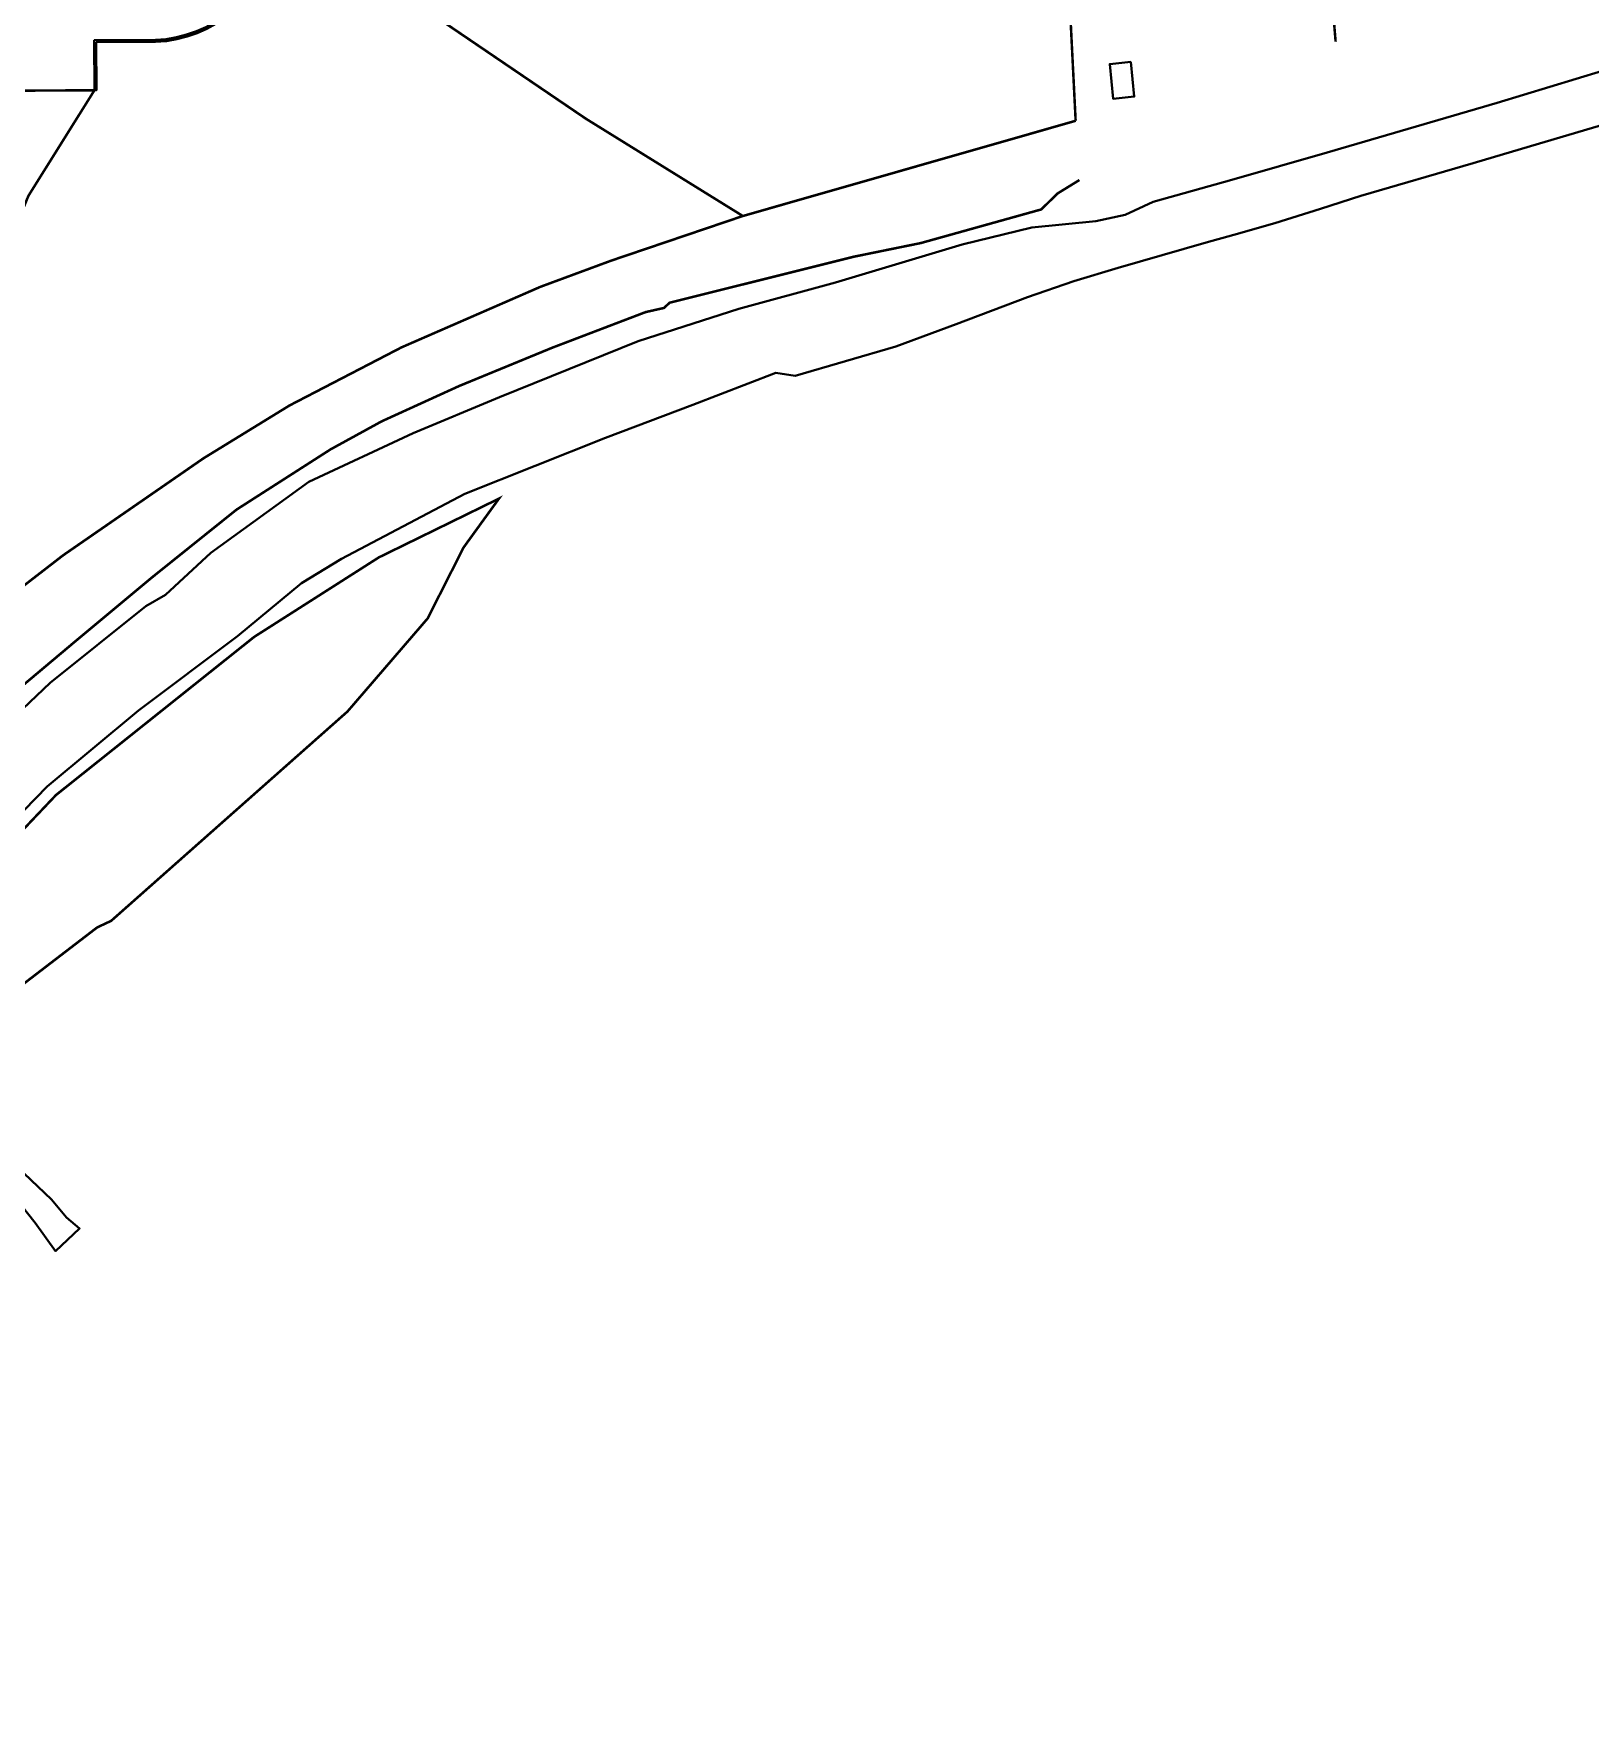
# Model space of a CAD drawing. Header units: metres. Extents: x 428 to 1115, y -4076 to 3914.
# Drawn here: x 733.2193 to 733.3528, y -361.303 to -361.1594 of the extents above; entities that cross this region are included whole.
import ezdxf

# ---------------------------------------------------------------- set-up
doc = ezdxf.new("R2010")
doc.units = ezdxf.units.M
doc.header["$MEASUREMENT"] = 0
doc.linetypes.add('DASHED', pattern=[0.75, 0.5, -0.25])
for name, color, linetype, lineweight in [('C-BLDG', 253, 'Continuous', 5), ('C-FENC-AIRF-SECU', 253, 'DASHED', 0), ('C-ROAD-LAND', 253, 'Continuous', 9)]:
    doc.layers.add(name, color=color, linetype=linetype, lineweight=lineweight)

msp = doc.modelspace()

# ---------------------------------------------------------------- linework, layer by layer
at = {"layer": 'C-BLDG', "lineweight": 40}
msp.add_lwpolyline([(733.2402749489745, -361.1487882926572), (733.2404463058091, -361.1488140409324), (733.2400474708746, -361.1514682543907, -0.3390089559696904), (733.2297352950308, -361.1601207021135), (733.2246523233815, -361.1601447795961), (733.224665945371, -361.1642658195901), (733.2244926676838, -361.1642663904909), (733.2244784724651, -361.1599723200757), (733.2297310239854, -361.1599474407244, 0.3387671080400087), (733.2398770183545, -361.1514364944283), (733.2402749489745, -361.1487882926572)], format="xyb", close=True, dxfattribs=at)
msp.add_lwpolyline([(733.3133978256709, -361.1618382695574), (733.311587099194, -361.1620161000151), (733.3118781968703, -361.1649909724924), (733.3136889261414, -361.1648131401721)], close=True, dxfattribs=at)
at = {"layer": 'C-FENC-AIRF-SECU', "lineweight": 40, "ltscale": 0.2, "const_width": 0.0002166, "flags": 128}
for points in [[(733.3270969465128, -361.113388727184), (733.3309703145395, -361.1600983634103)], [(733.3073285317266, -361.1455424975115), (733.3075945519129, -361.145533225264), (733.3086678622975, -361.166884897973)], [(733.2666460152004, -361.1667007512856), (733.2402749489745, -361.1487882926572)], [(733.2176062979023, -361.1763283952582), (733.2188282534232, -361.1733250466618), (733.2244925643072, -361.1642663914222), (733.2176865671981, -361.1642986300844)], [(733.2666460152004, -361.1667007512856), (733.2801181233706, -361.1750524656359)], [(733.2801101028207, -361.1750547594834), (733.3086754402366, -361.166881866518)], [(733.1729347605477, -361.2734840230528), (733.1812861780389, -361.2608386024344), (733.1906092508915, -361.2437247715402), (733.194217470217, -361.2383255118016), (733.1999519718563, -361.2318358754251), (733.2045875384692, -361.2272833778966), (733.2093882870149, -361.2229063508544), (733.2143400704706, -361.2186996021751), (733.2226299673537, -361.2117308077845), (733.2294673230252, -361.2060319052521), (733.236682282736, -361.2002450774867), (733.2447466500788, -361.1950763638574), (733.2491466311957, -361.1926633089293), (733.2557883709422, -361.1896345166001), (733.2637687858413, -361.1863520916063), (733.2717811835217, -361.1832956222329), (733.2733531356542, -361.1829404400173), (733.2738358522518, -361.1824941176433), (733.289632850069, -361.1785461918894), (733.2953859693125, -361.1773727338273), (733.3057161937221, -361.1744879230368), (733.307117351306, -361.1731186814118), (733.308993233343, -361.1719647680852)], [(733.1458248605239, -361.3029095816869), (733.1844000906901, -361.2442358366657), (733.1699982566979, -361.244131992336), (733.1699488439815, -361.2282043208811), (733.17311528602, -361.2278052426386), (733.1853195831397, -361.2281645757589), (733.1855303328239, -361.2295067755017), (733.1950377041693, -361.2219511826966), (733.2025977463682, -361.2174175071973), (733.2076914580291, -361.2146234482039), (733.2128291770103, -361.2111064454052), (733.2196819504941, -361.2058056581277), (733.2218004618524, -361.2041669373843), (733.2338523873813, -361.1958388255421), (733.2412343965597, -361.1913050941635), (733.2508445151368, -361.1863191330317), (733.2627557830173, -361.181126339126), (733.2688491481576, -361.1788726223144), (733.2801181233706, -361.1750524656359)]]:
    msp.add_lwpolyline(points, dxfattribs=at)
msp.add_lwpolyline([(733.259196215983, -361.1992996239546), (733.2488940595404, -361.2043407976139), (733.2381964935673, -361.2111639843765), (733.221199062861, -361.2247281100113), (733.2057247704114, -361.2410425951216), (733.1936803925536, -361.2571868502978), (733.1972575902226, -361.2577136789891), (733.2031933488078, -361.253550287101), (733.2125919244471, -361.246947441015), (733.2148122617263, -361.2444976267848), (733.2156548432292, -361.2430473144609), (733.2247296669273, -361.2360883892957), (733.2259272634736, -361.2355256422866), (733.246200415281, -361.2175652112323), (733.2530723579448, -361.2095870373282), (733.2561668061869, -361.2034820297245), (733.259196215983, -361.1992996239546)], close=True, dxfattribs=at)
at = {"layer": 'C-ROAD-LAND', "lineweight": 40}
for p, q in [((733.3448315749164, -361.1653390822444), (733.3602293685296, -361.1606443792093)), ((733.3302545686937, -361.1696018294874), (733.3448315749164, -361.1653390822444)), ((733.3220797539442, -361.171955092575), (733.3302545686937, -361.1696018294874)), ((733.3153079314842, -361.1738259259123), (733.3220797539442, -361.171955092575)), ((733.3103909990502, -361.1755093045044), (733.3129195421686, -361.1749497025717)), ((733.3129195421686, -361.1749497025717), (733.3153079314842, -361.1738259259123)), ((733.2989308761652, -361.1775108359266), (733.3049061530955, -361.1760250336933)), ((733.3049061530955, -361.1760250336933), (733.3103909990502, -361.1755093045044)), ((733.3103909990502, -361.1755093045044), (733.3103909990502, -361.1755093045044)), ((733.2880593060736, -361.1807659768942), (733.2989308761652, -361.1775108359266)), ((733.2797712448272, -361.1830066803354), (733.2880593060736, -361.1807659768942)), ((733.2711347576451, -361.1857853175584), (733.2797712448272, -361.1830066803354)), ((733.2592288108762, -361.1906042450551), (733.2711347576451, -361.1857853175584)), ((733.251834414409, -361.1936803867552), (733.2592288108762, -361.1906042450551)), ((733.2428987710491, -361.1978611915815), (733.251834414409, -361.1936803867552)), ((733.2344759015585, -361.2039648040641), (733.2428987710491, -361.1978611915815)), ((733.2305788295097, -361.2075484970096), (733.2344759015585, -361.2039648040641)), ((733.2289158447865, -361.208523931678), (733.2305788295097, -361.2075484970096)), ((733.2206892086878, -361.2151061471063), (733.2289158447865, -361.208523931678)), ((733.214101086346, -361.2213528787229), (733.2206892086878, -361.2151061471063))]:
    msp.add_line(p, q, dxfattribs=at)
for points in [[(733.3591021769432, -361.1656828706596), (733.3469144177842, -361.1692787350598), (733.3427656355533, -361.1705067909766), (733.3331409960273, -361.1733149427432), (733.329674924699, -361.1744427985955), (733.3257639321719, -361.1756709942106), (733.3222373979851, -361.1766681408021), (733.319868411844, -361.1773379852507), (733.3123256116858, -361.1795016347874), (733.3085261671556, -361.1806423186767), (733.3045360697188, -361.1820245429385), (733.2984199926475, -361.1843303048495), (733.2932531770537, -361.1862365032989), (733.2846107745763, -361.1887527198974), (733.2829404701231, -361.1884967104975), (733.2758374293089, -361.1912608349207), (733.268323023779, -361.1940853956598), (733.2562735851143, -361.1988951477665), (733.2456896705305, -361.2044767269376), (733.242261644428, -361.2065567176301), (733.2367749146405, -361.2110974292714), (733.2282695835211, -361.2174850588176), (733.2204493155922, -361.224010686155), (733.2124813862363, -361.2321402595821)], [(733.2184741382705, -361.2571970594558), (733.2208050593952, -361.2594191252697), (733.2220914077234, -361.260969672117), (733.2232184039648, -361.2619210814569), (733.2211628104312, -361.2638636936877), (733.2194121209657, -361.2614269319433), (733.2176759226468, -361.2592454429227)]]:
    msp.add_lwpolyline(points, dxfattribs=at)

doc.saveas('drawing.dxf')
